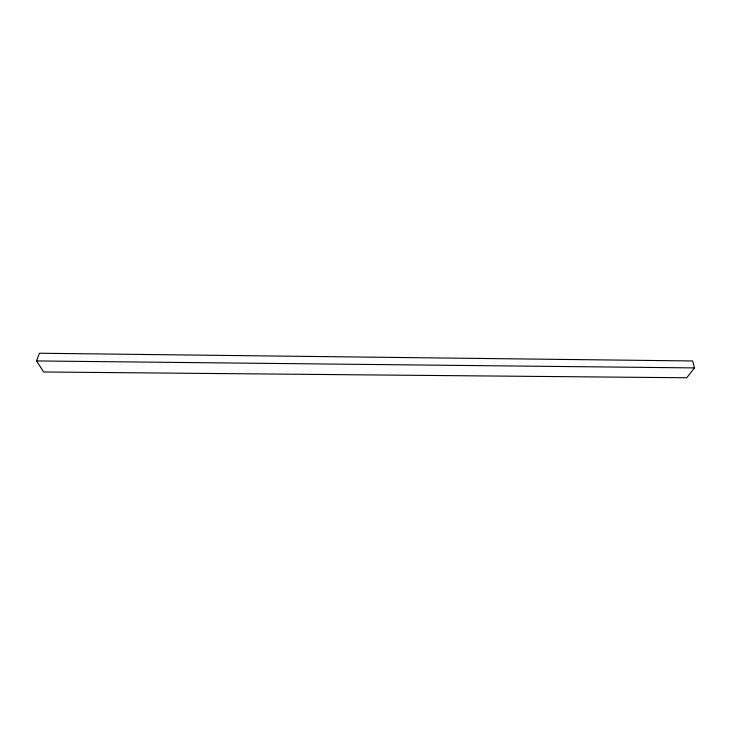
<?xml version="1.0" encoding="UTF-8"?>
<svg xmlns="http://www.w3.org/2000/svg" width="731" height="731" viewBox="0 0 731 731"><rect width="100%" height="100%" fill="white"/><g stroke="black" fill="none" stroke-linecap="round" stroke-linejoin="round"><path stroke-width="1.1" d="M36.55 360.94L39.419 353.237L692.668 360.968L694.45 367.912L686.72 377.763L43.668 371.978L36.55 360.94L694.45 367.912"/></g></svg>
